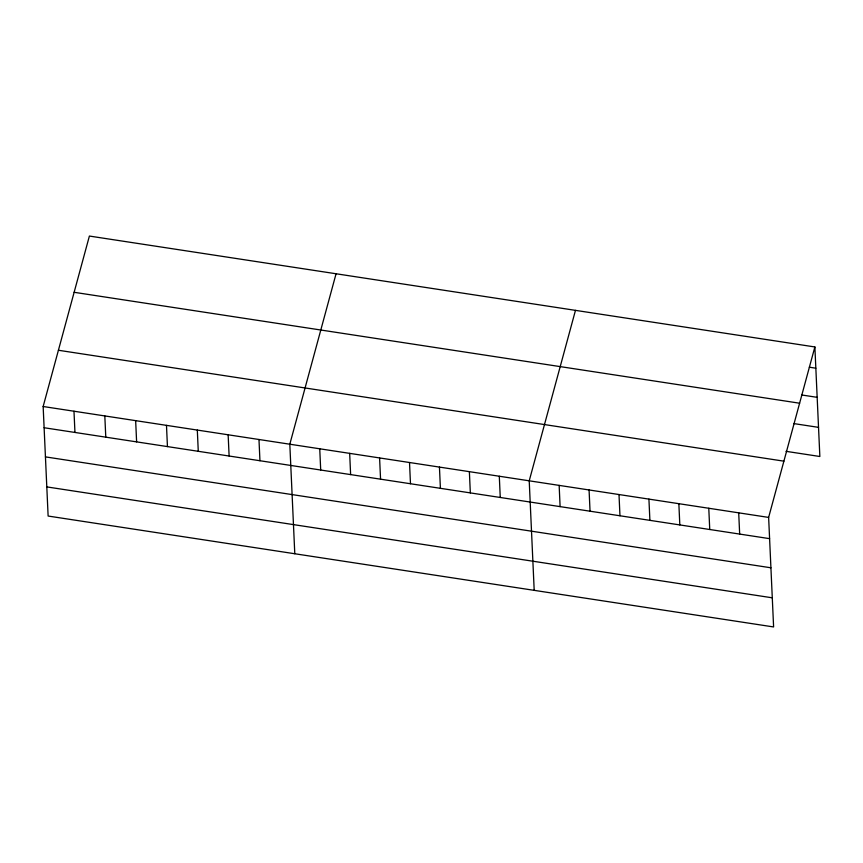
<?xml version="1.0" encoding="UTF-8"?>
<svg xmlns="http://www.w3.org/2000/svg" width="863" height="863" viewBox="0 0 863 863"><rect width="100%" height="100%" fill="white"/><g stroke="black" fill="none" stroke-linecap="round" stroke-linejoin="round"><path stroke-width="1.29" d="M814.877 346.958L768.631 517.412L773.604 626.948L48.123 516.042L43.15 406.505L89.396 236.052L814.877 346.958L819.85 456.495L786.02 451.327M336.063 273.765L289.817 444.208L294.79 553.744M575.47 310.367L529.224 480.81L534.197 590.346M809.332 367.207L815.837 368.199M801.554 394.952L817.164 397.336M74.132 292.298L799.613 403.215M793.809 423.582L818.523 427.358M58.414 350.259L783.895 461.166M43.15 406.505L768.631 517.412M44.11 427.735L769.591 538.652M45.437 456.883L770.918 567.789M46.796 486.905L772.277 597.811M738.706 512.838L739.667 534.068M708.782 508.264L709.742 529.494M678.857 503.679L679.817 524.92M648.922 499.105L649.893 520.346M618.998 494.531L619.968 515.772M589.073 489.957L590.044 511.198M559.148 485.384L560.109 506.624M499.299 476.236L500.26 497.476M469.375 471.662L470.335 492.902M439.44 467.088L440.41 488.318M409.515 462.514L410.486 483.744M379.591 457.94L380.561 479.17M349.666 453.355L350.626 474.596M319.742 448.782L320.702 470.022M258.976 439.494L259.946 460.734M228.145 434.779L229.116 456.02M197.314 430.065L198.274 451.306M166.483 425.351L167.444 446.592M135.653 420.648L136.613 441.878M104.811 415.934L105.782 437.163M73.981 411.22L74.952 432.449"/></g></svg>
